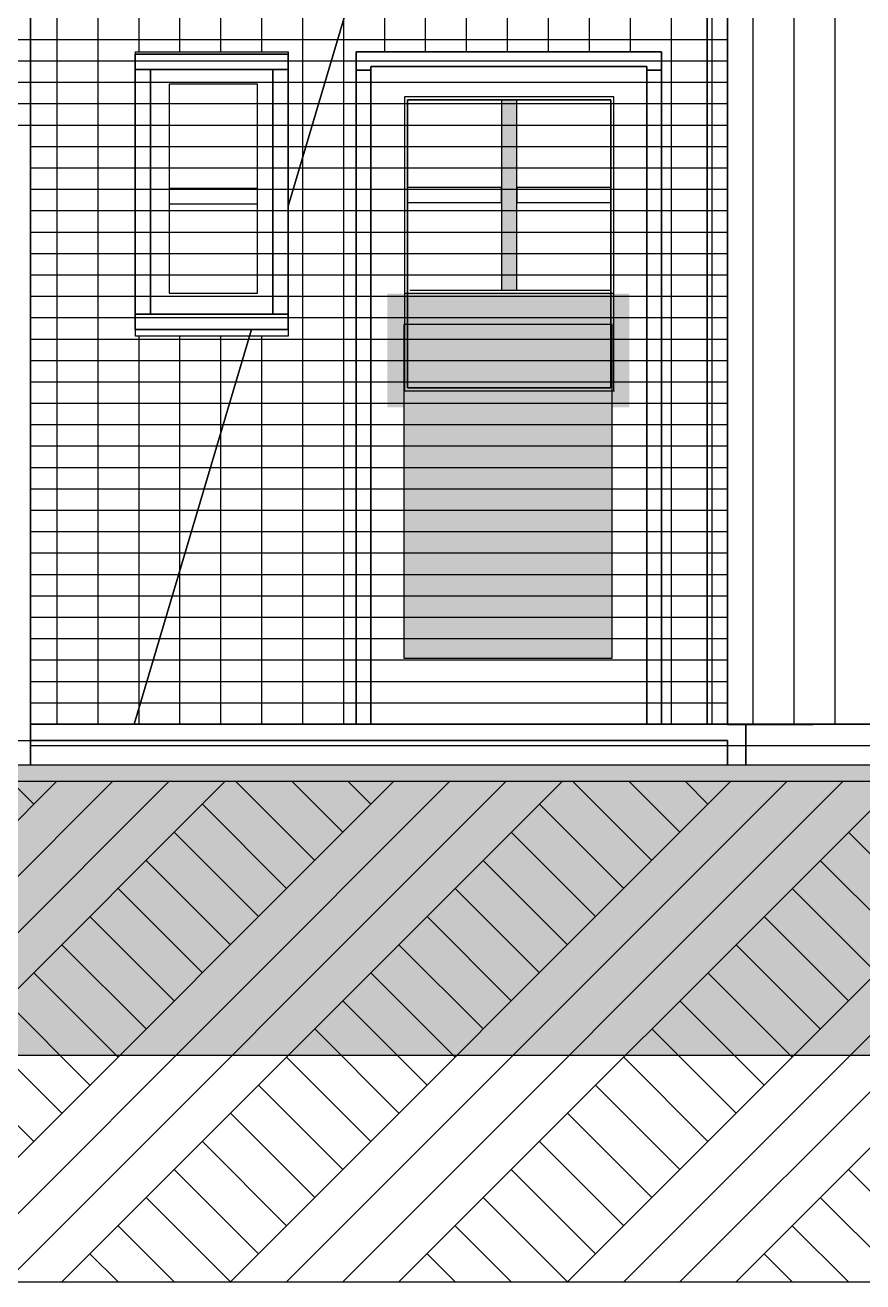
# Model space of a CAD drawing. Header units: millimetres. Extents: x -242231 to 419123, y -2399 to 525285.
# Drawn here: x -216732 to -213990, y 80180 to 84292 of the extents above; entities that cross this region are included whole.
import ezdxf

# ---------------------------------------------------------------- set-up
doc = ezdxf.new("R2010")
doc.units = ezdxf.units.MM
for name, color, linetype in [('2D lines', 7, 'Continuous'), ('Marker - Section', 7, 'Continuous'), ('Slabs', 7, 'Continuous'), ('Walls', 7, 'Continuous')]:
    doc.layers.add(name, color=color, linetype=linetype)

msp = doc.modelspace()

# ---------------------------------------------------------------- hatches: boundary and pattern name
at = {"layer": 'Marker - Section', "linetype": 'Continuous', "lineweight": 15}
for points in [[(-215172.803, 83424.808), (-215122.907, 83424.808), (-215122.907, 84046.804), (-215172.803, 84046.804)], [(-215546.399, 83413.132), (-215546.399, 83041.105), (-214754.727, 83041.105), (-214754.727, 83413.132)]]:
    msp.add_hatch(color=253, dxfattribs=at).paths.add_polyline_path(points, flags=0)
at = {"layer": 'Marker - Section', "linetype": 'Continuous', "lineweight": 0}
msp.add_hatch(color=49, dxfattribs=at).paths.add_polyline_path([(-215492.997, 83312.401), (-215492.997, 82221.485), (-214810.769, 82221.485), (-214810.769, 83312.401)], flags=0)
at = {"layer": 'Slabs', "linetype": 'Continuous', "lineweight": 0}
msp.add_hatch(color=255, dxfattribs=at).paths.add_polyline_path([(-224769.473, 80921.899), (-208934.275, 80921.899), (-208934.275, 81871.899), (-224769.473, 81871.899)], flags=0)

# ---------------------------------------------------------------- linework, layer by layer
for p, q in [((-214433.524, 85280.557), (-214433.524, 82005.099)), ((-214433.524, 82005.099), (-214433.524, 85235.099)), ((-215871.547, 83700.12), (-215505.059, 84932.394)), ((-215505.059, 84932.394), (-215871.547, 83700.12)), ((-216714.657, 84539.372), (-216714.657, 82005.099)), ((-216714.657, 81871.899), (-216714.657, 84539.372)), ((-215649.079, 82005.099), (-215649.079, 84205.099)), ((-215649.079, 84205.099), (-215649.029, 84205.099)), ((-215649.029, 84205.099), (-215649.079, 84205.099)), ((-215649.079, 84205.099), (-215649.079, 82005.099)), ((-215649.029, 84205.099), (-214649.079, 84205.099)), ((-215649.029, 84145.099), (-215649.029, 84205.099)), ((-214649.029, 84205.099), (-215649.029, 84205.099)), ((-215649.029, 84205.099), (-215649.029, 84145.099)), ((-214649.079, 84205.099), (-214649.029, 84205.099)), ((-214649.029, 84205.099), (-214649.029, 84145.099)), ((-214649.029, 84145.099), (-214649.029, 84205.099)), ((-216371.547, 84196.574), (-216371.547, 83296.574)), ((-216371.497, 84196.574), (-216371.547, 84196.574)), ((-216371.547, 84196.574), (-216371.497, 84196.574)), ((-216371.547, 83296.574), (-216371.547, 84196.574)), ((-216371.497, 84146.574), (-216371.497, 84196.574)), ((-216371.497, 84196.574), (-215871.547, 84196.574)), ((-215871.497, 84196.574), (-216371.497, 84196.574)), ((-216371.497, 84196.574), (-216371.497, 84146.574)), ((-215871.547, 84196.574), (-215871.497, 84196.574)), ((-215871.497, 84196.574), (-215871.497, 84146.574)), ((-215871.497, 84146.574), (-215871.497, 84196.574)), ((-216371.497, 83346.574), (-216371.497, 84146.574)), ((-216371.497, 84146.574), (-216321.497, 84146.574)), ((-216321.497, 84146.574), (-216371.497, 84146.574)), ((-216371.497, 84146.574), (-216371.497, 83346.574)), ((-216321.396, 84146.574), (-216321.497, 84146.574)), ((-216321.497, 84146.574), (-216321.497, 83346.574)), ((-216321.497, 84146.574), (-215921.497, 84146.574)), ((-216321.497, 83346.574), (-216321.497, 84146.574)), ((-215921.497, 84146.574), (-216321.396, 84146.574)), ((-216321.396, 84146.574), (-216321.396, 83346.574)), ((-216321.396, 83346.574), (-216321.396, 84146.574)), ((-215921.497, 83346.574), (-215921.497, 84146.574)), ((-215871.547, 84146.574), (-215921.497, 84146.574)), ((-215921.497, 84146.574), (-215921.497, 83346.574)), ((-215921.497, 84146.574), (-215871.497, 84146.574)), ((-215871.497, 84146.574), (-215871.547, 84146.574)), ((-215871.547, 84146.574), (-215871.547, 83700.12)), ((-215871.547, 83700.12), (-215871.547, 84146.574)), ((-215649.029, 82005.099), (-215649.029, 84145.099)), ((-215601.029, 84145.099), (-215649.029, 84145.099)), ((-215649.029, 84145.099), (-215649.029, 82005.099)), ((-215649.029, 84145.099), (-215601.029, 84145.099)), ((-215601.029, 84157.099), (-214697.029, 84157.099)), ((-215601.029, 84145.099), (-215601.029, 84157.099)), ((-215601.029, 82005.099), (-215601.029, 84145.099)), ((-214697.029, 84157.099), (-214697.029, 84145.099)), ((-214697.029, 84145.099), (-214649.029, 84145.099)), ((-214649.029, 84145.099), (-214697.029, 84145.099)), ((-214697.029, 84145.099), (-214697.029, 82005.099)), ((-214649.029, 84145.099), (-214649.029, 82005.099)), ((-214649.029, 82005.099), (-214649.029, 84145.099)), ((-215481.014, 84047.099), (-215481.029, 84047.099)), ((-215481.029, 84047.099), (-215481.029, 83105.099)), ((-215481.014, 83105.099), (-215481.014, 84047.099)), ((-214815.029, 84047.099), (-215481.014, 84047.099)), ((-215481.014, 84047.099), (-215481.014, 83105.099)), ((-214815.029, 83105.099), (-214815.029, 84047.099)), ((-215871.547, 83700.12), (-215871.547, 83296.574)), ((-215871.547, 83346.574), (-215871.547, 83700.12)), ((-216371.497, 83296.574), (-216371.497, 83346.574)), ((-216321.497, 83346.574), (-216371.497, 83346.574)), ((-216371.497, 83346.574), (-216371.497, 83296.574)), ((-216371.497, 83346.574), (-216321.497, 83346.574)), ((-215921.497, 83346.574), (-216321.497, 83346.574)), ((-216321.497, 83346.574), (-216321.396, 83346.574)), ((-216321.396, 83346.574), (-215921.497, 83346.574)), ((-215871.547, 83346.574), (-215921.497, 83346.574)), ((-215921.497, 83346.574), (-215871.547, 83346.574)), ((-215871.547, 83296.574), (-215871.547, 83346.574)), ((-216375.661, 82005.099), (-215991.565, 83296.574)), ((-215991.565, 83296.574), (-216375.661, 82005.099)), ((-216371.547, 83296.574), (-216371.497, 83296.574)), ((-215991.565, 83296.574), (-216371.547, 83296.574)), ((-216371.497, 83296.574), (-215991.565, 83296.574)), ((-215871.547, 83296.574), (-215991.565, 83296.574)), ((-215991.565, 83296.574), (-215871.547, 83296.574)), ((-215481.029, 83105.099), (-215481.014, 83105.099)), ((-215481.014, 83105.099), (-214815.029, 83105.099)), ((-216714.657, 82005.099), (-216375.661, 82005.099)), ((-214433.524, 82005.099), (-216714.657, 82005.099)), ((-216714.657, 82005.099), (-216714.657, 81951.95)), ((-216375.661, 82005.099), (-215649.079, 82005.099)), ((-215649.079, 82005.099), (-215649.029, 82005.099)), ((-215649.029, 82005.099), (-215601.029, 82005.099)), ((-214697.029, 82005.099), (-214649.029, 82005.099)), ((-214649.029, 82005.099), (-214433.524, 82005.099)), ((-214153.524, 82005.099), (-214433.524, 82005.099)), ((-214433.524, 82005.099), (-214433.524, 82004.057)), ((-214433.524, 82005.099), (-213888.356, 82005.099)), ((-214433.524, 82004.057), (-214433.524, 82005.099)), ((-214433.524, 82004.057), (-214153.524, 82004.057)), ((-214373.817, 82004.057), (-214433.524, 82004.057)), ((-214373.817, 81871.899), (-214373.817, 82004.057)), ((-214153.524, 82004.057), (-214373.817, 82004.057)), ((-214373.817, 82004.057), (-214373.817, 81871.899)), ((-214153.524, 82004.057), (-214153.524, 82005.099)), ((-209405.335, 82005.099), (-214153.524, 82005.099)), ((-214153.524, 82005.099), (-214153.524, 82004.057)), ((-216714.657, 81951.95), (-214433.524, 81951.95)), ((-216714.657, 81951.95), (-216714.657, 81871.899)), ((-214433.524, 81951.95), (-216714.657, 81951.95)), ((-214433.524, 81951.95), (-214433.494, 81951.95)), ((-214433.494, 81951.95), (-214433.524, 81951.95)), ((-214433.524, 81951.95), (-214433.524, 81871.899)), ((-214433.524, 81871.899), (-214433.524, 81951.95)), ((-214433.494, 81951.95), (-214433.494, 81871.899)), ((-214433.494, 81871.899), (-214433.494, 81951.95)), ((-216834.657, 81871.899), (-216714.657, 81871.899)), ((-216714.657, 81871.899), (-214433.524, 81871.899)), ((-214433.524, 81871.899), (-214433.494, 81871.899)), ((-214433.494, 81871.899), (-214373.817, 81871.899)), ((-214373.817, 81871.899), (-209405.335, 81871.899))]:
    msp.add_line(p, q)
at = {"layer": '2D lines', "linetype": 'Continuous'}
for p, q in [((-215473.313, 83425.263), (-214816.164, 83425.263)), ((-215490.476, 83414.912), (-214804.419, 83414.912))]:
    msp.add_line(p, q, dxfattribs=at)
at = {"layer": 'Marker - Section', "color": 251, "linetype": 'Continuous', "lineweight": 25}
for p, q in [((-214082.398, 85394.14), (-214082.398, 82005.099)), ((-214216.398, 85350.619), (-214216.398, 82005.099)), ((-214350.398, 85307.098), (-214350.398, 82005.099)), ((-214484.398, 85263.577), (-214484.398, 82005.099)), ((-214618.398, 85220.056), (-214618.398, 82005.099)), ((-214752.398, 85176.535), (-214752.398, 84205.099)), ((-214886.398, 85133.014), (-214886.398, 84205.099)), ((-215020.398, 85089.494), (-215020.398, 84205.099)), ((-215154.398, 85045.973), (-215154.398, 84205.099)), ((-215288.398, 85002.452), (-215288.398, 84205.099)), ((-215422.398, 84958.931), (-215422.398, 84205.099)), ((-215556.398, 84915.41), (-215556.398, 84205.099)), ((-215690.398, 84871.889), (-215690.398, 82005.099)), ((-215824.398, 84828.368), (-215824.398, 82005.099)), ((-215958.398, 84784.848), (-215958.398, 84204.808)), ((-216092.398, 84741.327), (-216092.398, 84204.808)), ((-216226.398, 84697.806), (-216226.398, 84204.808)), ((-216360.398, 84654.285), (-216360.398, 84204.808)), ((-216494.398, 84610.764), (-216494.398, 82005.099)), ((-216628.398, 84567.243), (-216628.398, 82005.099)), ((-216360.398, 83274.53), (-216360.398, 82005.099)), ((-216226.398, 83274.53), (-216226.398, 82005.099)), ((-216092.398, 83274.53), (-216092.398, 82005.099)), ((-215958.398, 83274.53), (-215958.398, 82005.099))]:
    msp.add_line(p, q, dxfattribs=at)
at = {"layer": 'Marker - Section', "linetype": 'Continuous'}
for p, q in [((-214500.216, 85258.44), (-214500.216, 84205.099)), ((-214500.216, 84205.099), (-214500.216, 85258.44)), ((-216714.214, 84539.372), (-216714.214, 82005.099)), ((-215648.635, 82005.099), (-215648.635, 84205.099)), ((-215648.635, 84205.099), (-214649.079, 84205.099)), ((-214649.079, 84205.099), (-214649.079, 82005.099)), ((-214500.216, 84205.099), (-214500.216, 82005.099)), ((-214500.216, 82005.099), (-214500.216, 84205.099)), ((-216371.103, 84204.808), (-215871.395, 84204.808)), ((-216371.103, 83274.53), (-216371.103, 84204.808)), ((-215871.395, 84204.808), (-215871.395, 83274.53)), ((-216260.883, 84098.783), (-216260.883, 83415.322)), ((-215971.747, 84098.783), (-216260.883, 84098.783)), ((-215971.747, 83415.322), (-215971.747, 84098.783)), ((-215122.907, 84046.804), (-215172.803, 84046.804)), ((-215172.803, 84046.804), (-215172.803, 83424.808)), ((-215122.907, 83424.808), (-215122.907, 84046.804)), ((-216260.883, 83757.385), (-216260.883, 83707.452)), ((-215971.091, 83757.385), (-216260.883, 83757.385)), ((-215971.091, 83707.452), (-215971.091, 83757.385)), ((-215481.014, 83761.334), (-215481.014, 83711.4)), ((-215172.724, 83761.334), (-215481.014, 83761.334)), ((-215172.724, 83711.4), (-215172.724, 83761.334)), ((-215122.907, 83761.334), (-215122.907, 83711.4)), ((-214815.553, 83761.334), (-215122.907, 83761.334)), ((-214815.553, 83711.4), (-214815.553, 83761.334)), ((-216260.883, 83707.452), (-215971.091, 83707.452)), ((-215481.014, 83711.4), (-215172.724, 83711.4)), ((-215122.907, 83711.4), (-214815.553, 83711.4)), ((-215172.803, 83424.808), (-215122.907, 83424.808)), ((-216260.883, 83415.322), (-215971.747, 83415.322)), ((-215492.997, 83312.401), (-215492.997, 82221.485)), ((-214810.769, 83312.401), (-215492.997, 83312.401)), ((-214810.769, 82221.485), (-214810.769, 83312.401)), ((-215871.395, 83274.53), (-216371.103, 83274.53)), ((-215492.997, 82221.485), (-214810.769, 82221.485)), ((-216714.214, 82005.099), (-215648.635, 82005.099)), ((-214649.079, 82005.099), (-214500.216, 82005.099)), ((-214500.216, 82005.099), (-213889.853, 82005.099)), ((-209275.803, 81817.105), (-233508.406, 81817.105)), ((-233508.406, 80180.428), (-200818.017, 80180.428))]:
    msp.add_line(p, q, dxfattribs=at)
at = {"layer": 'Marker - Section', "color": 1, "linetype": 'Continuous', "lineweight": 0}
for p, q in [((-218266.342, 80180.428), (-216629.665, 81817.105)), ((-218082.494, 80180.428), (-216445.817, 81817.105)), ((-217898.647, 80180.428), (-216261.969, 81817.105)), ((-217714.799, 80180.428), (-216078.122, 81817.105)), ((-217163.256, 80180.428), (-215526.578, 81817.105)), ((-216979.408, 80180.428), (-215342.731, 81817.105)), ((-216795.56, 80180.428), (-215158.883, 81817.105)), ((-216703.636, 81743.134), (-216777.607, 81817.105)), ((-216611.712, 80180.428), (-214975.035, 81817.105)), ((-216060.169, 80180.428), (-214423.492, 81817.105)), ((-215784.397, 81559.286), (-216042.216, 81817.105)), ((-215876.321, 80180.428), (-214239.644, 81817.105)), ((-215692.473, 81651.21), (-215858.369, 81817.105)), ((-215692.473, 80180.428), (-214055.796, 81817.105)), ((-215600.55, 81743.134), (-215674.521, 81817.105)), ((-215508.626, 80180.428), (-213871.948, 81817.105)), ((-214957.082, 80180.428), (-213320.405, 81817.105)), ((-214681.311, 81559.286), (-214939.13, 81817.105)), ((-214773.235, 80180.428), (-213136.557, 81817.105)), ((-214589.387, 81651.21), (-214755.282, 81817.105)), ((-214589.387, 80180.428), (-212952.71, 81817.105)), ((-214497.463, 81743.134), (-214571.434, 81817.105)), ((-214405.539, 80180.428), (-212768.862, 81817.105)), ((-215876.321, 81467.362), (-216152.093, 81743.134)), ((-214773.235, 81467.362), (-215049.006, 81743.134)), ((-215968.245, 81375.438), (-216244.017, 81651.21)), ((-214865.159, 81375.438), (-215140.93, 81651.21)), ((-213762.072, 81375.438), (-214037.844, 81651.21)), ((-216060.169, 81283.514), (-216335.941, 81559.286)), ((-214957.082, 81283.514), (-215232.854, 81559.286)), ((-213853.996, 81283.514), (-214129.768, 81559.286)), ((-216152.093, 81191.59), (-216427.865, 81467.362)), ((-215049.006, 81191.59), (-215324.778, 81467.362)), ((-213945.92, 81191.59), (-214221.691, 81467.362)), ((-216244.017, 81099.666), (-216519.788, 81375.438)), ((-215140.93, 81099.666), (-215416.702, 81375.438)), ((-214037.844, 81099.666), (-214313.615, 81375.438)), ((-216335.941, 81007.743), (-216611.712, 81283.514)), ((-215232.854, 81007.743), (-215508.626, 81283.514)), ((-214129.768, 81007.743), (-214405.539, 81283.514)), ((-216427.865, 80915.819), (-216703.636, 81191.59)), ((-215324.778, 80915.819), (-215600.55, 81191.59)), ((-214221.691, 80915.819), (-214497.463, 81191.59)), ((-216519.788, 80823.895), (-216795.56, 81099.666)), ((-215416.702, 80823.895), (-215692.473, 81099.666)), ((-214313.615, 80823.895), (-214589.387, 81099.666)), ((-216611.712, 80731.971), (-216887.484, 81007.743)), ((-215508.626, 80731.971), (-215784.397, 81007.743)), ((-214405.539, 80731.971), (-214681.311, 81007.743)), ((-216703.636, 80640.047), (-216979.408, 80915.819)), ((-215600.55, 80640.047), (-215876.321, 80915.819)), ((-214497.463, 80640.047), (-214773.235, 80915.819)), ((-215692.473, 80548.123), (-215968.245, 80823.895)), ((-214589.387, 80548.123), (-214865.159, 80823.895)), ((-215784.397, 80456.199), (-216060.169, 80731.971)), ((-214681.311, 80456.199), (-214957.082, 80731.971)), ((-215876.321, 80364.275), (-216152.093, 80640.047)), ((-214773.235, 80364.275), (-215049.006, 80640.047)), ((-215968.245, 80272.352), (-216244.017, 80548.123)), ((-214865.159, 80272.352), (-215140.93, 80548.123)), ((-213762.072, 80272.352), (-214037.844, 80548.123)), ((-216060.169, 80180.428), (-216335.941, 80456.199)), ((-214957.082, 80180.428), (-215232.854, 80456.199)), ((-213853.996, 80180.428), (-214129.768, 80456.199)), ((-216244.017, 80180.428), (-216427.865, 80364.275)), ((-215140.93, 80180.428), (-215324.778, 80364.275)), ((-214037.844, 80180.428), (-214221.691, 80364.275)), ((-216427.865, 80180.428), (-216519.788, 80272.352)), ((-215324.778, 80180.428), (-215416.702, 80272.352)), ((-214221.691, 80180.428), (-214313.615, 80272.352)), ((-216611.712, 80180.428), (-216611.712, 80180.428)), ((-215508.626, 80180.428), (-215508.626, 80180.428))]:
    msp.add_line(p, q, dxfattribs=at)
at = {"layer": 'Slabs', "linetype": 'Continuous'}
for p, q in [((-215649.029, 82005.099), (-214649.079, 82005.099)), ((-214373.817, 81871.899), (-214373.817, 82004.057)), ((-219674.613, 81951.95), (-214433.524, 81951.95)), ((-214433.494, 81951.95), (-214433.524, 81951.95)), ((-214433.524, 81871.899), (-214433.524, 81951.95)), ((-214433.494, 81871.899), (-214433.494, 81951.95)), ((-224769.473, 81871.899), (-208934.275, 81871.899)), ((-224769.473, 80921.899), (-208934.275, 80921.899))]:
    msp.add_line(p, q, dxfattribs=at)
at = {"layer": 'Slabs', "color": 251, "linetype": 'Continuous', "lineweight": 25}
for p, q in [((-216714.657, 81935.099), (-214433.524, 81935.099)), ((-214433.524, 81935.099), (-214433.494, 81935.099)), ((-214433.494, 81935.099), (-214373.817, 81935.099)), ((-214373.817, 81935.099), (-213937.853, 81935.099))]:
    msp.add_line(p, q, dxfattribs=at)
at = {"layer": 'Walls', "linetype": 'Continuous'}
for p, q in [((-214433.524, 85280.557), (-214433.524, 82005.099)), ((-216714.657, 81871.899), (-216714.657, 84539.372)), ((-215649.079, 82005.099), (-215649.079, 84205.099)), ((-215649.079, 84205.099), (-214649.079, 84205.099)), ((-215649.029, 84145.099), (-215649.029, 84205.099)), ((-214649.079, 84205.099), (-214649.079, 82005.099)), ((-216371.547, 84196.574), (-215871.547, 84196.574)), ((-216371.547, 83296.574), (-216371.547, 84196.574)), ((-216371.497, 84146.574), (-216371.497, 84196.574)), ((-215871.547, 84196.574), (-215871.547, 83296.574)), ((-216371.497, 83346.574), (-216371.497, 84146.574)), ((-216321.497, 84146.574), (-216321.497, 83346.574)), ((-215921.497, 84146.574), (-216321.497, 84146.574)), ((-216321.455, 83346.574), (-216321.455, 84146.574)), ((-215921.497, 83346.574), (-215921.497, 84146.574)), ((-215649.029, 82005.099), (-215649.029, 84145.099)), ((-214697.029, 84157.099), (-215601.029, 84157.099)), ((-215601.029, 84157.099), (-215601.029, 82005.099)), ((-214697.029, 82005.099), (-214697.029, 84157.099)), ((-214805.037, 84057.099), (-215491.037, 84057.099)), ((-215491.037, 84057.099), (-215491.037, 83095.099)), ((-215481.037, 83105.099), (-215481.037, 84047.099)), ((-215481.037, 84047.099), (-214815.037, 84047.099)), ((-215481.014, 84047.099), (-215481.014, 83105.099)), ((-214815.037, 84047.099), (-214815.037, 83105.099)), ((-214805.037, 83095.099), (-214805.037, 84057.099)), ((-216371.497, 83296.574), (-216371.497, 83346.574)), ((-216321.497, 83346.574), (-215921.497, 83346.574)), ((-215871.547, 83296.574), (-216371.547, 83296.574)), ((-215491.037, 83095.099), (-214805.037, 83095.099)), ((-214815.037, 83105.099), (-215481.037, 83105.099)), ((-215649.079, 82005.099), (-216714.657, 82005.099)), ((-215649.029, 82005.099), (-215649.079, 82005.099)), ((-214433.524, 82005.099), (-214649.079, 82005.099)), ((-214433.524, 82004.057), (-214433.524, 82005.099)), ((-213888.356, 82005.099), (-214433.524, 82005.099)), ((-214433.524, 82004.057), (-214153.524, 82004.057)), ((-214153.524, 82004.057), (-214153.524, 82005.099))]:
    msp.add_line(p, q, dxfattribs=at)
at = {"layer": 'Walls', "color": 251, "linetype": 'Continuous', "lineweight": 25}
for p, q in [((-216834.657, 84245.099), (-216714.657, 84245.099)), ((-216714.657, 84245.099), (-215709.466, 84245.099)), ((-215709.466, 84245.099), (-214433.524, 84245.099)), ((-216834.657, 84175.099), (-216714.657, 84175.099)), ((-216714.657, 84175.099), (-216371.547, 84175.099)), ((-216371.547, 84175.099), (-216371.497, 84175.099)), ((-216371.497, 84175.099), (-215871.497, 84175.099)), ((-215871.497, 84175.099), (-215730.285, 84175.099)), ((-215730.285, 84175.099), (-215649.079, 84175.099)), ((-215649.079, 84175.099), (-215649.029, 84175.099)), ((-215649.029, 84175.099), (-214649.029, 84175.099)), ((-214649.029, 84175.099), (-214433.524, 84175.099)), ((-216834.657, 84105.099), (-216714.657, 84105.099)), ((-216714.657, 84105.099), (-216371.547, 84105.099)), ((-216371.547, 84105.099), (-216371.497, 84105.099)), ((-216371.497, 84105.099), (-216321.497, 84105.099)), ((-216321.497, 84105.099), (-216321.396, 84105.099)), ((-216321.396, 84105.099), (-215921.497, 84105.099)), ((-215921.497, 84105.099), (-215871.547, 84105.099)), ((-215871.547, 84105.099), (-215751.103, 84105.099)), ((-215751.103, 84105.099), (-215649.079, 84105.099)), ((-215649.079, 84105.099), (-215649.029, 84105.099)), ((-215649.029, 84105.099), (-215601.029, 84105.099)), ((-215601.029, 84105.099), (-214697.029, 84105.099)), ((-214697.029, 84105.099), (-214649.029, 84105.099)), ((-214649.029, 84105.099), (-214433.524, 84105.099)), ((-216834.657, 84035.099), (-216714.657, 84035.099)), ((-216714.657, 84035.099), (-216371.547, 84035.099)), ((-216371.547, 84035.099), (-216371.497, 84035.099)), ((-216371.497, 84035.099), (-216321.497, 84035.099)), ((-216321.497, 84035.099), (-216321.396, 84035.099)), ((-216321.396, 84035.099), (-215921.497, 84035.099)), ((-215921.497, 84035.099), (-215871.547, 84035.099)), ((-215871.547, 84035.099), (-215771.922, 84035.099)), ((-215771.922, 84035.099), (-215649.079, 84035.099)), ((-215649.079, 84035.099), (-215649.029, 84035.099)), ((-215649.029, 84035.099), (-215601.029, 84035.099)), ((-215601.029, 84035.099), (-215491.037, 84035.099)), ((-215491.037, 84035.099), (-215481.037, 84035.099)), ((-215481.029, 84035.099), (-215481.014, 84035.099)), ((-215481.014, 84035.099), (-214815.029, 84035.099)), ((-214815.037, 84035.099), (-214805.037, 84035.099)), ((-214805.037, 84035.099), (-214697.029, 84035.099)), ((-214697.029, 84035.099), (-214649.029, 84035.099)), ((-214649.029, 84035.099), (-214433.524, 84035.099)), ((-216834.657, 83965.099), (-216714.657, 83965.099)), ((-216714.657, 83965.099), (-216371.547, 83965.099)), ((-216371.547, 83965.099), (-216371.497, 83965.099)), ((-216371.497, 83965.099), (-216321.497, 83965.099)), ((-216321.497, 83965.099), (-216321.396, 83965.099)), ((-216321.396, 83965.099), (-215921.497, 83965.099)), ((-215921.497, 83965.099), (-215871.547, 83965.099)), ((-215871.547, 83965.099), (-215792.74, 83965.099)), ((-215792.74, 83965.099), (-215649.079, 83965.099)), ((-215649.079, 83965.099), (-215649.029, 83965.099)), ((-215649.029, 83965.099), (-215601.029, 83965.099)), ((-215601.029, 83965.099), (-215491.037, 83965.099)), ((-215491.037, 83965.099), (-215481.037, 83965.099)), ((-215481.029, 83965.099), (-215481.014, 83965.099)), ((-215481.014, 83965.099), (-214815.029, 83965.099)), ((-214815.037, 83965.099), (-214805.037, 83965.099)), ((-214805.037, 83965.099), (-214697.029, 83965.099)), ((-214697.029, 83965.099), (-214649.029, 83965.099)), ((-214649.029, 83965.099), (-214433.524, 83965.099)), ((-216714.657, 83895.099), (-216371.547, 83895.099)), ((-216371.547, 83895.099), (-216371.497, 83895.099)), ((-216371.497, 83895.099), (-216321.497, 83895.099)), ((-216321.497, 83895.099), (-216321.396, 83895.099)), ((-216321.396, 83895.099), (-215921.497, 83895.099)), ((-215921.497, 83895.099), (-215871.547, 83895.099)), ((-215871.547, 83895.099), (-215813.559, 83895.099)), ((-215813.559, 83895.099), (-215649.079, 83895.099)), ((-215649.079, 83895.099), (-215649.029, 83895.099)), ((-215649.029, 83895.099), (-215601.029, 83895.099)), ((-215601.029, 83895.099), (-215491.037, 83895.099)), ((-215491.037, 83895.099), (-215481.037, 83895.099)), ((-215481.029, 83895.099), (-215481.014, 83895.099)), ((-215481.014, 83895.099), (-214815.029, 83895.099)), ((-214815.037, 83895.099), (-214805.037, 83895.099)), ((-214805.037, 83895.099), (-214697.029, 83895.099)), ((-214697.029, 83895.099), (-214649.029, 83895.099)), ((-214649.029, 83895.099), (-214433.524, 83895.099)), ((-216714.657, 83825.099), (-216371.547, 83825.099)), ((-216371.547, 83825.099), (-216371.497, 83825.099)), ((-216371.497, 83825.099), (-216321.497, 83825.099)), ((-216321.497, 83825.099), (-216321.396, 83825.099)), ((-216321.396, 83825.099), (-215921.497, 83825.099)), ((-215921.497, 83825.099), (-215871.547, 83825.099)), ((-215871.547, 83825.099), (-215834.377, 83825.099)), ((-215834.377, 83825.099), (-215649.079, 83825.099)), ((-215649.079, 83825.099), (-215649.029, 83825.099)), ((-215649.029, 83825.099), (-215601.029, 83825.099)), ((-215601.029, 83825.099), (-215491.037, 83825.099)), ((-215491.037, 83825.099), (-215481.037, 83825.099)), ((-215481.029, 83825.099), (-215481.014, 83825.099)), ((-215481.014, 83825.099), (-214815.029, 83825.099)), ((-214815.037, 83825.099), (-214805.037, 83825.099)), ((-214805.037, 83825.099), (-214697.029, 83825.099)), ((-214697.029, 83825.099), (-214649.029, 83825.099)), ((-214649.029, 83825.099), (-214433.524, 83825.099)), ((-216714.657, 83755.099), (-216371.547, 83755.099)), ((-216371.547, 83755.099), (-216371.497, 83755.099)), ((-216371.497, 83755.099), (-216321.497, 83755.099)), ((-216321.497, 83755.099), (-216321.396, 83755.099)), ((-216321.396, 83755.099), (-215921.497, 83755.099)), ((-215921.497, 83755.099), (-215871.547, 83755.099)), ((-215871.547, 83755.099), (-215855.196, 83755.099)), ((-215855.196, 83755.099), (-215649.079, 83755.099)), ((-215649.079, 83755.099), (-215649.029, 83755.099)), ((-215649.029, 83755.099), (-215601.029, 83755.099)), ((-215601.029, 83755.099), (-215491.037, 83755.099)), ((-215491.037, 83755.099), (-215481.037, 83755.099)), ((-215481.029, 83755.099), (-215481.014, 83755.099)), ((-215481.014, 83755.099), (-214815.029, 83755.099)), ((-214815.037, 83755.099), (-214805.037, 83755.099)), ((-214805.037, 83755.099), (-214697.029, 83755.099)), ((-214697.029, 83755.099), (-214649.029, 83755.099)), ((-214649.029, 83755.099), (-214433.524, 83755.099)), ((-216714.657, 83685.099), (-216371.547, 83685.099)), ((-216371.547, 83685.099), (-216371.497, 83685.099)), ((-216371.497, 83685.099), (-216321.497, 83685.099)), ((-216321.497, 83685.099), (-216321.396, 83685.099)), ((-216321.396, 83685.099), (-215921.497, 83685.099)), ((-215921.497, 83685.099), (-215871.547, 83685.099)), ((-215871.547, 83685.099), (-215649.079, 83685.099)), ((-215649.079, 83685.099), (-215649.029, 83685.099)), ((-215649.029, 83685.099), (-215601.029, 83685.099)), ((-215601.029, 83685.099), (-215491.037, 83685.099)), ((-215491.037, 83685.099), (-215481.037, 83685.099)), ((-215481.029, 83685.099), (-215481.014, 83685.099)), ((-215481.014, 83685.099), (-214815.029, 83685.099)), ((-214815.037, 83685.099), (-214805.037, 83685.099)), ((-214805.037, 83685.099), (-214697.029, 83685.099)), ((-214697.029, 83685.099), (-214649.029, 83685.099)), ((-214649.029, 83685.099), (-214433.524, 83685.099)), ((-216714.657, 83615.099), (-216371.547, 83615.099)), ((-216371.547, 83615.099), (-216371.497, 83615.099)), ((-216371.497, 83615.099), (-216321.497, 83615.099)), ((-216321.497, 83615.099), (-216321.396, 83615.099)), ((-216321.396, 83615.099), (-215921.497, 83615.099)), ((-215921.497, 83615.099), (-215871.547, 83615.099)), ((-215871.547, 83615.099), (-215649.079, 83615.099)), ((-215649.079, 83615.099), (-215649.029, 83615.099)), ((-215649.029, 83615.099), (-215601.029, 83615.099)), ((-215601.029, 83615.099), (-215491.037, 83615.099)), ((-215491.037, 83615.099), (-215481.037, 83615.099)), ((-215481.029, 83615.099), (-215481.014, 83615.099)), ((-215481.014, 83615.099), (-214815.029, 83615.099)), ((-214815.037, 83615.099), (-214805.037, 83615.099)), ((-214805.037, 83615.099), (-214697.029, 83615.099)), ((-214697.029, 83615.099), (-214649.029, 83615.099)), ((-214649.029, 83615.099), (-214433.524, 83615.099)), ((-216714.657, 83545.099), (-216371.547, 83545.099)), ((-216371.547, 83545.099), (-216371.497, 83545.099)), ((-216371.497, 83545.099), (-216321.497, 83545.099)), ((-216321.497, 83545.099), (-216321.396, 83545.099)), ((-216321.396, 83545.099), (-215921.497, 83545.099)), ((-215921.497, 83545.099), (-215871.547, 83545.099)), ((-215871.547, 83545.099), (-215649.079, 83545.099)), ((-215649.079, 83545.099), (-215649.029, 83545.099)), ((-215649.029, 83545.099), (-215601.029, 83545.099)), ((-215601.029, 83545.099), (-215491.037, 83545.099)), ((-215491.037, 83545.099), (-215481.037, 83545.099)), ((-215481.029, 83545.099), (-215481.014, 83545.099)), ((-215481.014, 83545.099), (-214815.029, 83545.099)), ((-214815.037, 83545.099), (-214805.037, 83545.099)), ((-214805.037, 83545.099), (-214697.029, 83545.099)), ((-214697.029, 83545.099), (-214649.029, 83545.099)), ((-214649.029, 83545.099), (-214433.524, 83545.099)), ((-216714.657, 83475.099), (-216371.547, 83475.099)), ((-216371.547, 83475.099), (-216371.497, 83475.099)), ((-216371.497, 83475.099), (-216321.497, 83475.099)), ((-216321.497, 83475.099), (-216321.396, 83475.099)), ((-216321.396, 83475.099), (-215921.497, 83475.099)), ((-215921.497, 83475.099), (-215871.547, 83475.099)), ((-215871.547, 83475.099), (-215649.079, 83475.099)), ((-215649.079, 83475.099), (-215649.029, 83475.099)), ((-215649.029, 83475.099), (-215601.029, 83475.099)), ((-215601.029, 83475.099), (-215491.037, 83475.099)), ((-215491.037, 83475.099), (-215481.037, 83475.099)), ((-215481.029, 83475.099), (-215481.014, 83475.099)), ((-215481.014, 83475.099), (-214815.029, 83475.099)), ((-214815.037, 83475.099), (-214805.037, 83475.099)), ((-214805.037, 83475.099), (-214697.029, 83475.099)), ((-214697.029, 83475.099), (-214649.029, 83475.099)), ((-214649.029, 83475.099), (-214433.524, 83475.099)), ((-216714.657, 83405.099), (-216371.547, 83405.099)), ((-216371.547, 83405.099), (-216371.497, 83405.099)), ((-216371.497, 83405.099), (-216321.497, 83405.099)), ((-216321.497, 83405.099), (-216321.396, 83405.099)), ((-216321.396, 83405.099), (-215921.497, 83405.099)), ((-215921.497, 83405.099), (-215871.547, 83405.099)), ((-215871.547, 83405.099), (-215649.079, 83405.099)), ((-215649.079, 83405.099), (-215649.029, 83405.099)), ((-215649.029, 83405.099), (-215601.029, 83405.099)), ((-215601.029, 83405.099), (-215491.037, 83405.099)), ((-215491.037, 83405.099), (-215481.037, 83405.099)), ((-215481.029, 83405.099), (-215481.014, 83405.099)), ((-215481.014, 83405.099), (-214815.029, 83405.099)), ((-214815.037, 83405.099), (-214805.037, 83405.099)), ((-214805.037, 83405.099), (-214697.029, 83405.099)), ((-214697.029, 83405.099), (-214649.029, 83405.099)), ((-214649.029, 83405.099), (-214433.524, 83405.099)), ((-216714.657, 83335.099), (-216371.547, 83335.099)), ((-216371.547, 83335.099), (-216371.497, 83335.099)), ((-216371.497, 83335.099), (-215871.547, 83335.099)), ((-215871.547, 83335.099), (-215649.079, 83335.099)), ((-215649.079, 83335.099), (-215649.029, 83335.099)), ((-215649.029, 83335.099), (-215601.029, 83335.099)), ((-215601.029, 83335.099), (-215491.037, 83335.099)), ((-215491.037, 83335.099), (-215481.037, 83335.099)), ((-215481.029, 83335.099), (-215481.014, 83335.099)), ((-215481.014, 83335.099), (-214815.029, 83335.099)), ((-214815.037, 83335.099), (-214805.037, 83335.099)), ((-214805.037, 83335.099), (-214697.029, 83335.099)), ((-214697.029, 83335.099), (-214649.029, 83335.099)), ((-214649.029, 83335.099), (-214433.524, 83335.099)), ((-216714.657, 83265.099), (-216000.926, 83265.099)), ((-216000.926, 83265.099), (-215649.079, 83265.099)), ((-215649.079, 83265.099), (-215649.029, 83265.099)), ((-215649.029, 83265.099), (-215601.029, 83265.099)), ((-215601.029, 83265.099), (-215491.037, 83265.099)), ((-215491.037, 83265.099), (-215481.037, 83265.099)), ((-215481.029, 83265.099), (-215481.014, 83265.099)), ((-215481.014, 83265.099), (-214815.029, 83265.099)), ((-214815.037, 83265.099), (-214805.037, 83265.099)), ((-214805.037, 83265.099), (-214697.029, 83265.099)), ((-214697.029, 83265.099), (-214649.029, 83265.099)), ((-214649.029, 83265.099), (-214433.524, 83265.099)), ((-216714.657, 83195.099), (-216021.745, 83195.099)), ((-216021.745, 83195.099), (-215649.079, 83195.099)), ((-215649.079, 83195.099), (-215649.029, 83195.099)), ((-215649.029, 83195.099), (-215601.029, 83195.099)), ((-215601.029, 83195.099), (-215491.037, 83195.099)), ((-215491.037, 83195.099), (-215481.037, 83195.099)), ((-215481.029, 83195.099), (-215481.014, 83195.099)), ((-215481.014, 83195.099), (-214815.029, 83195.099)), ((-214815.037, 83195.099), (-214805.037, 83195.099)), ((-214805.037, 83195.099), (-214697.029, 83195.099)), ((-214697.029, 83195.099), (-214649.029, 83195.099)), ((-214649.029, 83195.099), (-214433.524, 83195.099)), ((-216714.657, 83125.099), (-216042.563, 83125.099)), ((-216042.563, 83125.099), (-215649.079, 83125.099)), ((-215649.079, 83125.099), (-215649.029, 83125.099)), ((-215649.029, 83125.099), (-215601.029, 83125.099)), ((-215601.029, 83125.099), (-215491.037, 83125.099)), ((-215491.037, 83125.099), (-215481.037, 83125.099)), ((-215481.029, 83125.099), (-215481.014, 83125.099)), ((-215481.014, 83125.099), (-214815.029, 83125.099)), ((-214815.037, 83125.099), (-214805.037, 83125.099)), ((-214805.037, 83125.099), (-214697.029, 83125.099)), ((-214697.029, 83125.099), (-214649.029, 83125.099)), ((-214649.029, 83125.099), (-214433.524, 83125.099)), ((-216714.657, 83055.099), (-216063.382, 83055.099)), ((-216063.382, 83055.099), (-215649.079, 83055.099)), ((-215649.079, 83055.099), (-215649.029, 83055.099)), ((-215649.029, 83055.099), (-215601.029, 83055.099)), ((-215601.029, 83055.099), (-214697.029, 83055.099)), ((-214697.029, 83055.099), (-214649.029, 83055.099)), ((-214649.029, 83055.099), (-214433.524, 83055.099)), ((-216714.657, 82985.099), (-216084.2, 82985.099)), ((-216084.2, 82985.099), (-215649.079, 82985.099)), ((-215649.079, 82985.099), (-215649.029, 82985.099)), ((-215649.029, 82985.099), (-215601.029, 82985.099)), ((-215601.029, 82985.099), (-214697.029, 82985.099)), ((-214697.029, 82985.099), (-214649.029, 82985.099)), ((-214649.029, 82985.099), (-214433.524, 82985.099)), ((-216714.657, 82915.099), (-216105.019, 82915.099)), ((-216105.019, 82915.099), (-215649.079, 82915.099)), ((-215649.079, 82915.099), (-215649.029, 82915.099)), ((-215649.029, 82915.099), (-215601.029, 82915.099)), ((-215601.029, 82915.099), (-214697.029, 82915.099)), ((-214697.029, 82915.099), (-214649.029, 82915.099)), ((-214649.029, 82915.099), (-214433.524, 82915.099)), ((-216714.657, 82845.099), (-216125.838, 82845.099)), ((-216125.838, 82845.099), (-215649.079, 82845.099)), ((-215649.079, 82845.099), (-215649.029, 82845.099)), ((-215649.029, 82845.099), (-215601.029, 82845.099)), ((-215601.029, 82845.099), (-214697.029, 82845.099)), ((-214697.029, 82845.099), (-214649.029, 82845.099)), ((-214649.029, 82845.099), (-214433.524, 82845.099)), ((-216714.657, 82775.099), (-216146.656, 82775.099)), ((-216146.656, 82775.099), (-215649.079, 82775.099)), ((-215649.079, 82775.099), (-215649.029, 82775.099)), ((-215649.029, 82775.099), (-215601.029, 82775.099)), ((-215601.029, 82775.099), (-214697.029, 82775.099)), ((-214697.029, 82775.099), (-214649.029, 82775.099)), ((-214649.029, 82775.099), (-214433.524, 82775.099)), ((-216714.657, 82705.099), (-216167.475, 82705.099)), ((-216167.475, 82705.099), (-215649.079, 82705.099)), ((-215649.079, 82705.099), (-215649.029, 82705.099)), ((-215649.029, 82705.099), (-215601.029, 82705.099)), ((-215601.029, 82705.099), (-214697.029, 82705.099)), ((-214697.029, 82705.099), (-214649.029, 82705.099)), ((-214649.029, 82705.099), (-214433.524, 82705.099)), ((-216714.657, 82635.099), (-216188.293, 82635.099)), ((-216188.293, 82635.099), (-215649.079, 82635.099)), ((-215649.079, 82635.099), (-215649.029, 82635.099)), ((-215649.029, 82635.099), (-215601.029, 82635.099)), ((-215601.029, 82635.099), (-214697.029, 82635.099)), ((-214697.029, 82635.099), (-214649.029, 82635.099)), ((-214649.029, 82635.099), (-214433.524, 82635.099)), ((-216714.657, 82565.099), (-216209.112, 82565.099)), ((-216209.112, 82565.099), (-215649.079, 82565.099)), ((-215649.079, 82565.099), (-215649.029, 82565.099)), ((-215649.029, 82565.099), (-215601.029, 82565.099)), ((-215601.029, 82565.099), (-214697.029, 82565.099)), ((-214697.029, 82565.099), (-214649.029, 82565.099)), ((-214649.029, 82565.099), (-214433.524, 82565.099)), ((-216714.657, 82495.099), (-216229.931, 82495.099)), ((-216229.931, 82495.099), (-215649.079, 82495.099)), ((-215649.079, 82495.099), (-215649.029, 82495.099)), ((-215649.029, 82495.099), (-215601.029, 82495.099)), ((-215601.029, 82495.099), (-214697.029, 82495.099)), ((-214697.029, 82495.099), (-214649.029, 82495.099)), ((-214649.029, 82495.099), (-214433.524, 82495.099)), ((-216714.657, 82425.099), (-216250.749, 82425.099)), ((-216250.749, 82425.099), (-215649.079, 82425.099)), ((-215649.079, 82425.099), (-215649.029, 82425.099)), ((-215649.029, 82425.099), (-215601.029, 82425.099)), ((-215601.029, 82425.099), (-214697.029, 82425.099)), ((-214697.029, 82425.099), (-214649.029, 82425.099)), ((-214649.029, 82425.099), (-214433.524, 82425.099)), ((-216714.657, 82355.099), (-216271.568, 82355.099)), ((-216271.568, 82355.099), (-215649.079, 82355.099)), ((-215649.079, 82355.099), (-215649.029, 82355.099)), ((-215649.029, 82355.099), (-215601.029, 82355.099)), ((-215601.029, 82355.099), (-214697.029, 82355.099)), ((-214697.029, 82355.099), (-214649.029, 82355.099)), ((-214649.029, 82355.099), (-214433.524, 82355.099)), ((-216714.657, 82285.099), (-216292.386, 82285.099)), ((-216292.386, 82285.099), (-215649.079, 82285.099)), ((-215649.079, 82285.099), (-215649.029, 82285.099)), ((-215649.029, 82285.099), (-215601.029, 82285.099)), ((-215601.029, 82285.099), (-214697.029, 82285.099)), ((-214697.029, 82285.099), (-214649.029, 82285.099)), ((-214649.029, 82285.099), (-214433.524, 82285.099)), ((-216714.657, 82215.099), (-216313.205, 82215.099)), ((-216313.205, 82215.099), (-215649.079, 82215.099)), ((-215649.079, 82215.099), (-215649.029, 82215.099)), ((-215649.029, 82215.099), (-215601.029, 82215.099)), ((-215601.029, 82215.099), (-214697.029, 82215.099)), ((-214697.029, 82215.099), (-214649.029, 82215.099)), ((-214649.029, 82215.099), (-214433.524, 82215.099)), ((-216714.657, 82145.099), (-216334.023, 82145.099)), ((-216334.023, 82145.099), (-215649.079, 82145.099)), ((-215649.079, 82145.099), (-215649.029, 82145.099)), ((-215649.029, 82145.099), (-215601.029, 82145.099)), ((-215601.029, 82145.099), (-214697.029, 82145.099)), ((-214697.029, 82145.099), (-214649.029, 82145.099)), ((-214649.029, 82145.099), (-214433.524, 82145.099)), ((-216714.657, 82075.099), (-216354.842, 82075.099)), ((-216354.842, 82075.099), (-215649.079, 82075.099)), ((-215649.079, 82075.099), (-215649.029, 82075.099)), ((-215649.029, 82075.099), (-215601.029, 82075.099)), ((-215601.029, 82075.099), (-214697.029, 82075.099)), ((-214697.029, 82075.099), (-214649.029, 82075.099)), ((-214649.029, 82075.099), (-214433.524, 82075.099))]:
    msp.add_line(p, q, dxfattribs=at)
at = {"layer": 'Walls', "linetype": 'Continuous'}
msp.add_point((-214805.037, 83095.099), dxfattribs=at)

doc.saveas('drawing.dxf')
